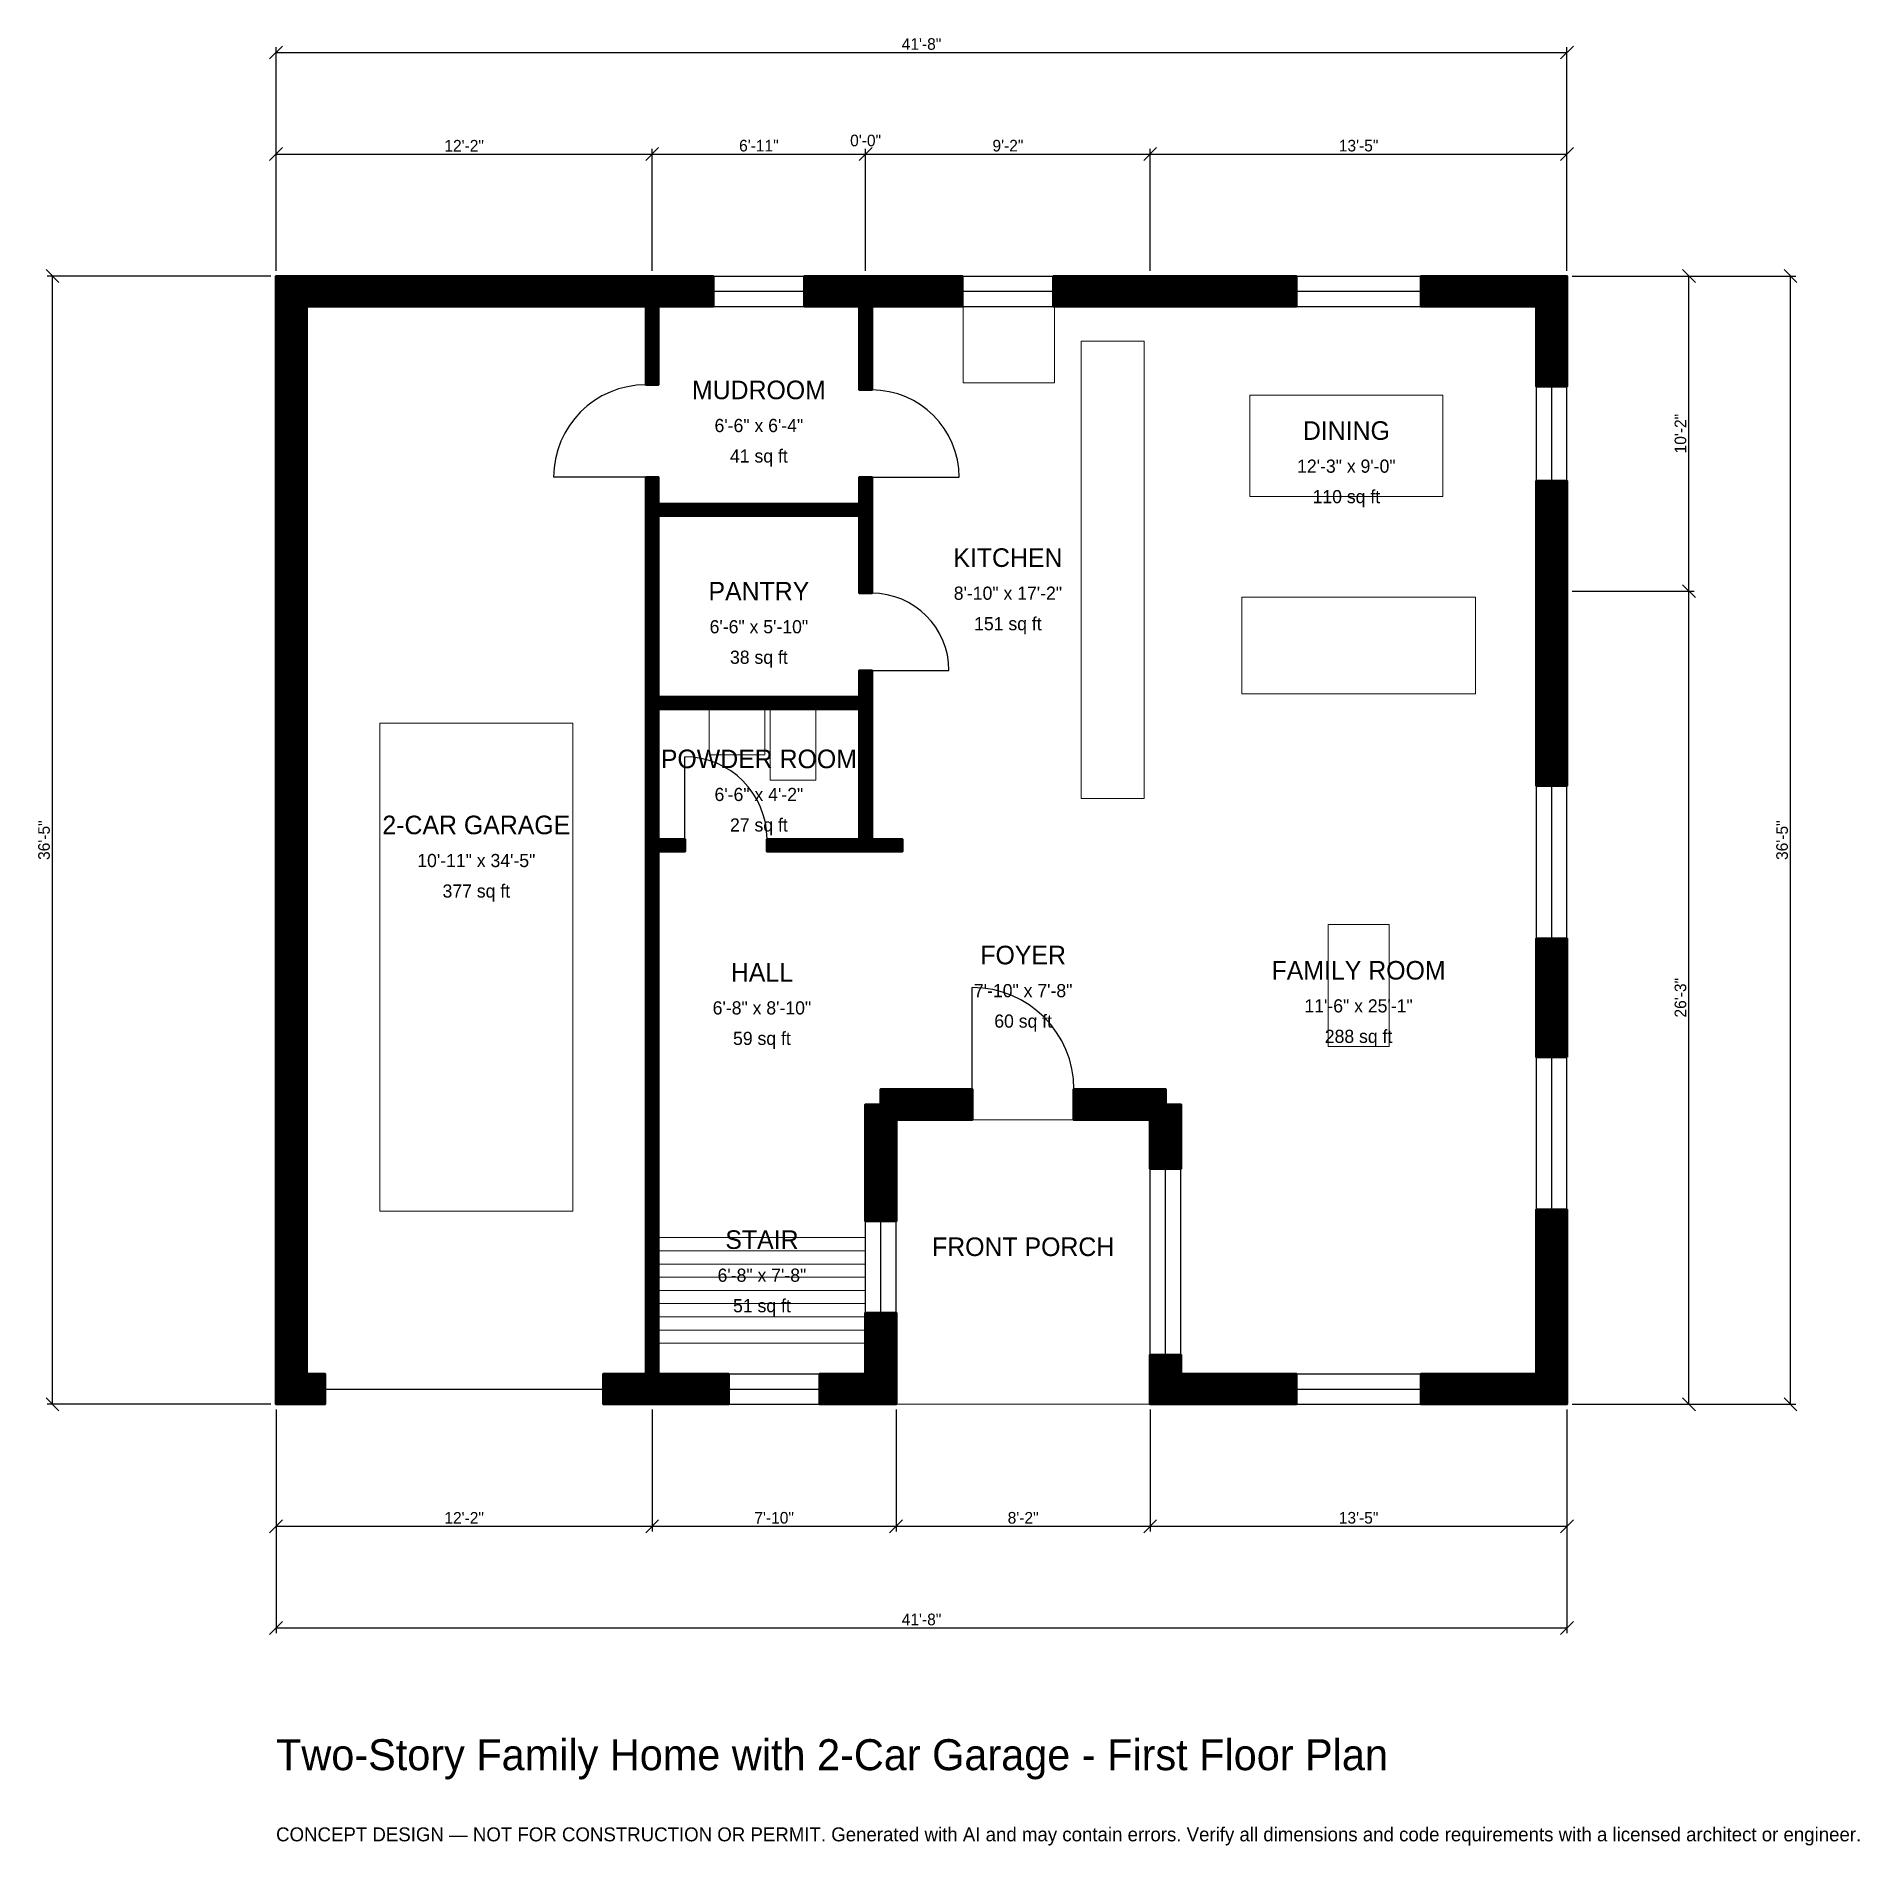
# Model space of a CAD drawing. Header units: inches. Extents: x -93 to 613, y -171 to 530.
import ezdxf
from ezdxf.enums import TextEntityAlignment as Align

# ---------------------------------------------------------------- set-up
doc = ezdxf.new("R2010")
doc.units = ezdxf.units.IN
doc.header["$MEASUREMENT"] = 0
doc.linetypes.add('DASHED', pattern=[0.6, 0.5, -0.1])
for name, color, linetype, lineweight in [('A-ANNO-DIMS', 1, 'Continuous', 13), ('A-ANNO-TEXT', 7, 'Continuous', 18), ('A-AREA-IDEN', 7, 'Continuous', 18), ('A-DOOR', 2, 'Continuous', 25), ('A-FLOR-FIXT', 9, 'Continuous', 13), ('A-FLOR-STRS', 3, 'Continuous', 18), ('A-FURN', 9, 'Continuous', 13), ('A-GLAZ', 4, 'Continuous', 25), ('A-SITE-PAVE', 8, 'Continuous', 13), ('A-WALL', 7, 'Continuous', 50), ('A-WALL-PATT', 8, 'Continuous', 13)]:
    doc.layers.add(name, color=color, linetype=linetype, lineweight=lineweight)
doc.dimstyles.new('PLAN', dxfattribs={"dimtxt": 4.5, "dimasz": 3, "dimexe": 2, "dimexo": 2, "dimgap": 1, "dimtad": 1, "dimdec": 0, "dimlunit": 4, "dimtsz": 2.5, "dimcen": 2.5, "dimclrd": 1, "dimclre": 1, "dimazin": 3, "dimtfac": 1, "dimtmove": 0, "dimatfit": 3})

msp = doc.modelspace()

# ---------------------------------------------------------------- hatches: boundary and pattern name
at = {"layer": 'A-WALL-PATT'}
h = msp.add_hatch(dxfattribs=at)
h.set_pattern_fill('ANSI31', color=8, scale=0.8)
h.paths.add_polyline_path([(228.3465, 0), (228.3465, 0), (210.6299, 0), (210.6299, 11.811), (228.3465, 11.811), (228.3465, 35.4331), (240.1575, 35.4331), (240.1575, 11.811), (240.1575, 11.811), (240.1575, 0), (240.1575, 0), (240.1575, 0), (228.3465, 0)])
h.paths.add_polyline_path([(151.5748, 0), (148.0315, 0), (148.0315, 0), (143.3071, 0), (143.3071, 0), (139.7638, 0), (126.7717, 0), (126.7717, 11.811), (139.7638, 11.811), (143.3071, 11.811), (143.3071, 103.937), (143.3071, 108.6614), (143.3071, 214.1732), (143.3071, 218.8976), (143.3071, 269.2913), (143.3071, 274.0157), (143.3071, 344.0945), (143.3071, 348.8189), (143.3071, 359.0551), (148.0315, 359.0551), (148.0315, 348.8189), (225.9843, 348.8189), (225.9843, 359.0551), (230.7087, 359.0551), (230.7087, 348.8189), (230.7087, 344.0945), (230.7087, 314.1732), (225.9843, 314.1732), (225.9843, 344.0945), (148.0315, 344.0945), (148.0315, 274.0157), (225.9843, 274.0157), (225.9843, 284.252), (230.7087, 284.252), (230.7087, 274.0157), (230.7087, 269.2913), (230.7087, 218.8976), (242.5197, 218.8976), (242.5197, 214.1732), (230.7087, 214.1732), (225.9843, 214.1732), (225.9843, 214.1732), (190.1575, 214.1732), (190.1575, 218.8976), (225.9843, 218.8976), (225.9843, 218.8976), (225.9843, 269.2913), (148.0315, 269.2913), (148.0315, 218.8976), (158.2677, 218.8976), (158.2677, 214.1732), (148.0315, 214.1732), (148.0315, 108.6614), (148.0315, 103.937), (148.0315, 11.811), (151.5748, 11.811), (175.1969, 11.811), (175.1969, 0), (151.5748, 0)])
h.paths.add_polyline_path([(11.811, 0), (11.811, 0), (0, 0), (0, 0), (0, 0), (0, 11.811), (0, 11.811), (0, 425.1968), (0, 425.1968), (0, 437.0079), (0, 437.0079), (0, 437.0079), (11.811, 437.0079), (11.811, 437.0079), (139.7638, 437.0079), (139.7638, 437.0079), (143.3071, 437.0079), (143.3071, 437.0079), (148.0315, 437.0079), (148.0315, 437.0079), (169.2913, 437.0079), (169.2913, 425.1968), (151.5748, 425.1968), (151.5748, 425.1968), (148.0315, 425.1968), (148.0315, 394.8819), (143.3071, 394.8819), (143.3071, 425.1968), (11.811, 425.1968), (11.811, 11.811), (18.8976, 11.811), (18.8976, 0), (11.811, 0)])
h.paths.add_polyline_path([(225.9843, 437.0079), (225.9843, 437.0079), (230.7087, 437.0079), (230.7087, 437.0079), (234.252, 437.0079), (234.252, 437.0079), (265.748, 437.0079), (265.748, 425.1968), (230.7087, 425.1968), (230.7087, 392.9134), (225.9843, 392.9134), (225.9843, 425.1968), (222.4409, 425.1968), (222.4409, 425.1968), (204.7244, 425.1968), (204.7244, 437.0079), (225.9843, 437.0079)])
h.paths.add_polyline_path([(332.6772, 437.0079), (344.4882, 437.0079), (395.0787, 437.0079), (395.0787, 425.1968), (344.4882, 425.1968), (332.6772, 425.1968), (301.1811, 425.1968), (301.1811, 437.0079), (332.6772, 437.0079)])
h.paths.add_polyline_path([(488.189, 437.0079), (488.189, 437.0079), (500, 437.0079), (500, 437.0079), (500, 437.0079), (500, 425.1968), (500, 425.1968), (500, 394.2913), (488.189, 394.2913), (488.189, 425.1968), (443.5039, 425.1968), (443.5039, 437.0079), (488.189, 437.0079)])
h.paths.add_polyline_path([(500, 320.8661), (500, 309.0551), (500, 239.5013), (488.189, 239.5013), (488.189, 309.0551), (488.189, 320.8661), (488.189, 357.6772), (500, 357.6772), (500, 320.8661)])
h.paths.add_polyline_path([(500, 134.5144), (488.189, 134.5144), (488.189, 180.4462), (500, 180.4462), (500, 134.5144)])
h.paths.add_polyline_path([(500, 11.811), (500, 11.811), (500, 0), (500, 0), (500, 0), (488.189, 0), (488.189, 0), (443.5039, 0), (443.5039, 11.811), (488.189, 11.811), (488.189, 75.4593), (500, 75.4593), (500, 11.811)])
h.paths.add_polyline_path([(350.3937, 0), (350.3937, 0), (338.5827, 0), (338.5827, 0), (338.5826, 0), (338.5826, 11.811), (338.5827, 11.811), (338.5827, 19.0945), (350.3937, 19.0945), (350.3937, 11.811), (395.0787, 11.811), (395.0787, 0), (350.3937, 0)])
h.paths.add_polyline_path([(338.5827, 110.2362), (309.0551, 110.2362), (309.0551, 122.0472), (344.4882, 122.0472), (344.4882, 116.1417), (350.3937, 116.1417), (350.3937, 91.1417), (338.5827, 91.1417), (338.5827, 110.2362)])
h.paths.add_polyline_path([(240.1575, 110.2362), (240.1575, 100.3937), (240.1575, 70.8661), (228.3465, 70.8661), (228.3465, 100.3937), (228.3465, 112.2047), (228.3465, 116.1417), (234.252, 116.1417), (234.252, 122.0472), (269.685, 122.0472), (269.685, 110.2362), (240.1575, 110.2362)])

# ---------------------------------------------------------------- linework, layer by layer
at = {"layer": 'A-DOOR'}
for p, q in [((143.3071, 359.0551), (107.4803, 359.0551)), ((230.7087, 359.0551), (264.5669, 359.0551)), ((230.7087, 284.252), (260.6299, 284.252)), ((158.2677, 218.8976), (158.2677, 250.7874)), ((269.685, 122.0472), (269.685, 161.4173))]:
    msp.add_line(p, q, dxfattribs=at)
at = {"layer": 'A-DOOR', "linetype": 'DASHED'}
msp.add_line((18.8976, 5.9055), (126.7717, 5.9055), dxfattribs=at)
at = {"layer": 'A-DOOR'}
for centre, radius, start, end in [((143.3071, 359.0551), 35.8268, 90, 180), ((230.7087, 359.0551), 33.8583, 0, 90), ((230.7087, 284.252), 29.9213, 0, 90), ((158.2677, 218.8976), 31.8898, 0, 90), ((269.685, 122.0472), 39.3701, 0, 90)]:
    msp.add_arc(centre, radius, start, end, dxfattribs=at)
at = {"layer": 'A-FLOR-FIXT'}
for points in [[(311.811, 234.6457), (336.2205, 234.6457), (336.2205, 411.811), (311.811, 411.811)], [(167.7165, 251.5748), (189.3701, 251.5748), (189.3701, 269.2913), (167.7165, 269.2913)], [(191.3386, 241.7323), (209.0551, 241.7323), (209.0551, 269.2913), (191.3386, 269.2913)]]:
    msp.add_lwpolyline(points, close=True, dxfattribs=at)
at = {"layer": 'A-FLOR-STRS'}
for p, q in [((148.0315, 64.5669), (228.3465, 64.5669)), ((148.0315, 59.4488), (228.3465, 59.4488)), ((148.0315, 54.3307), (228.3465, 54.3307)), ((148.0315, 49.2126), (228.3465, 49.2126)), ((148.0315, 44.0945), (228.3465, 44.0945)), ((148.0315, 38.9764), (228.3465, 38.9764)), ((148.0315, 33.8583), (228.3465, 33.8583)), ((148.0315, 28.7402), (228.3465, 28.7402)), ((148.0315, 23.622), (228.3465, 23.622))]:
    msp.add_line(p, q, dxfattribs=at)
at = {"layer": 'A-FURN'}
for points in [[(266.1417, 395.6693), (301.5748, 395.6693), (301.5748, 425.1968), (266.1417, 425.1968)], [(377.1654, 351.5748), (451.9685, 351.5748), (451.9685, 390.9449), (377.1654, 390.9449)], [(374.0157, 275.1969), (464.5669, 275.1969), (464.5669, 312.5984), (374.0157, 312.5984)], [(40.1575, 74.8031), (114.9606, 74.8031), (114.9606, 263.7795), (40.1575, 263.7795)], [(407.4803, 138.5827), (431.1024, 138.5827), (431.1024, 185.8268), (407.4803, 185.8268)]]:
    msp.add_lwpolyline(points, close=True, dxfattribs=at)
at = {"layer": 'A-GLAZ'}
for p, q in [((169.2913, 437.0079), (204.7244, 437.0079)), ((169.2913, 431.1024), (204.7244, 431.1024)), ((265.748, 437.0079), (301.1811, 437.0079)), ((265.748, 431.1024), (301.1811, 431.1024)), ((395.0787, 437.0079), (443.5039, 437.0079)), ((395.0787, 431.1024), (443.5039, 431.1024)), ((169.2913, 425.1968), (204.7244, 425.1968)), ((265.748, 425.1968), (301.1811, 425.1968)), ((395.0787, 425.1968), (443.5039, 425.1968)), ((488.189, 357.6772), (488.189, 394.2913)), ((494.0945, 357.6772), (494.0945, 394.2913)), ((500, 357.6772), (500, 394.2913)), ((488.189, 180.4462), (488.189, 239.5013)), ((494.0945, 180.4462), (494.0945, 239.5013)), ((500, 180.4462), (500, 239.5013)), ((488.189, 75.4593), (488.189, 134.5144)), ((494.0945, 75.4593), (494.0945, 134.5144)), ((500, 75.4593), (500, 134.5144)), ((338.5827, 19.0945), (338.5827, 91.1417)), ((344.4882, 19.0945), (344.4882, 91.1417)), ((350.3937, 19.0945), (350.3937, 91.1417)), ((228.3465, 35.4331), (228.3465, 70.8661)), ((234.252, 35.4331), (234.252, 70.8661)), ((240.1575, 35.4331), (240.1575, 70.8661)), ((175.1969, 11.811), (210.6299, 11.811)), ((395.0787, 11.811), (443.5039, 11.811)), ((175.1969, 5.9055), (210.6299, 5.9055)), ((175.1969, 0), (210.6299, 0)), ((395.0787, 5.9055), (443.5039, 5.9055)), ((395.0787, 0), (443.5039, 0))]:
    msp.add_line(p, q, dxfattribs=at)
at = {"layer": 'A-SITE-PAVE', "linetype": 'DASHED'}
msp.add_lwpolyline([(240.1575, 0), (338.5827, 0), (338.5827, 110.2362), (240.1575, 110.2362)], close=True, dxfattribs=at)
at = {"layer": 'A-WALL'}
for points in [[(11.811, 0), (11.811, 0), (0, 0), (0, 0), (0, 0), (0, 11.811), (0, 11.811), (0, 425.1968), (0, 425.1968), (0, 437.0079), (0, 437.0079), (0, 437.0079), (11.811, 437.0079), (11.811, 437.0079), (139.7638, 437.0079), (139.7638, 437.0079), (143.3071, 437.0079), (143.3071, 437.0079), (148.0315, 437.0079), (148.0315, 437.0079), (169.2913, 437.0079), (169.2913, 425.1968), (151.5748, 425.1968), (151.5748, 425.1968), (148.0315, 425.1968), (148.0315, 394.8819), (143.3071, 394.8819), (143.3071, 425.1968), (11.811, 425.1968), (11.811, 11.811), (18.8976, 11.811), (18.8976, 0), (11.811, 0)], [(225.9843, 437.0079), (225.9843, 437.0079), (230.7087, 437.0079), (230.7087, 437.0079), (234.252, 437.0079), (234.252, 437.0079), (265.748, 437.0079), (265.748, 425.1968), (230.7087, 425.1968), (230.7087, 392.9134), (225.9843, 392.9134), (225.9843, 425.1968), (222.4409, 425.1968), (222.4409, 425.1968), (204.7244, 425.1968), (204.7244, 437.0079), (225.9843, 437.0079)], [(332.6772, 437.0079), (344.4882, 437.0079), (395.0787, 437.0079), (395.0787, 425.1968), (344.4882, 425.1968), (332.6772, 425.1968), (301.1811, 425.1968), (301.1811, 437.0079), (332.6772, 437.0079)], [(488.189, 437.0079), (488.189, 437.0079), (500, 437.0079), (500, 437.0079), (500, 437.0079), (500, 425.1968), (500, 425.1968), (500, 394.2913), (488.189, 394.2913), (488.189, 425.1968), (443.5039, 425.1968), (443.5039, 437.0079), (488.189, 437.0079)], [(151.5748, 0), (148.0315, 0), (148.0315, 0), (143.3071, 0), (143.3071, 0), (139.7638, 0), (126.7717, 0), (126.7717, 11.811), (139.7638, 11.811), (143.3071, 11.811), (143.3071, 103.937), (143.3071, 108.6614), (143.3071, 214.1732), (143.3071, 218.8976), (143.3071, 269.2913), (143.3071, 274.0157), (143.3071, 344.0945), (143.3071, 348.8189), (143.3071, 359.0551), (148.0315, 359.0551), (148.0315, 348.8189), (225.9843, 348.8189), (225.9843, 359.0551), (230.7087, 359.0551), (230.7087, 348.8189), (230.7087, 344.0945), (230.7087, 314.1732), (225.9843, 314.1732), (225.9843, 344.0945), (148.0315, 344.0945), (148.0315, 274.0157), (225.9843, 274.0157), (225.9843, 284.252), (230.7087, 284.252), (230.7087, 274.0157), (230.7087, 269.2913), (230.7087, 218.8976), (242.5197, 218.8976), (242.5197, 214.1732), (230.7087, 214.1732), (225.9843, 214.1732), (225.9843, 214.1732), (190.1575, 214.1732), (190.1575, 218.8976), (225.9843, 218.8976), (225.9843, 218.8976), (225.9843, 269.2913), (148.0315, 269.2913), (148.0315, 218.8976), (158.2677, 218.8976), (158.2677, 214.1732), (148.0315, 214.1732), (148.0315, 108.6614), (148.0315, 103.937), (148.0315, 11.811), (151.5748, 11.811), (175.1969, 11.811), (175.1969, 0), (151.5748, 0)], [(500, 320.8661), (500, 309.0551), (500, 239.5013), (488.189, 239.5013), (488.189, 309.0551), (488.189, 320.8661), (488.189, 357.6772), (500, 357.6772), (500, 320.8661)], [(500, 134.5144), (488.189, 134.5144), (488.189, 180.4462), (500, 180.4462), (500, 134.5144)], [(240.1575, 110.2362), (240.1575, 100.3937), (240.1575, 70.8661), (228.3465, 70.8661), (228.3465, 100.3937), (228.3465, 112.2047), (228.3465, 116.1417), (234.252, 116.1417), (234.252, 122.0472), (269.685, 122.0472), (269.685, 110.2362), (240.1575, 110.2362)], [(338.5827, 110.2362), (309.0551, 110.2362), (309.0551, 122.0472), (344.4882, 122.0472), (344.4882, 116.1417), (350.3937, 116.1417), (350.3937, 91.1417), (338.5827, 91.1417), (338.5827, 110.2362)], [(500, 11.811), (500, 11.811), (500, 0), (500, 0), (500, 0), (488.189, 0), (488.189, 0), (443.5039, 0), (443.5039, 11.811), (488.189, 11.811), (488.189, 75.4593), (500, 75.4593), (500, 11.811)], [(228.3465, 0), (228.3465, 0), (210.6299, 0), (210.6299, 11.811), (228.3465, 11.811), (228.3465, 35.4331), (240.1575, 35.4331), (240.1575, 11.811), (240.1575, 11.811), (240.1575, 0), (240.1575, 0), (240.1575, 0), (228.3465, 0)], [(350.3937, 0), (350.3937, 0), (338.5827, 0), (338.5827, 0), (338.5826, 0), (338.5826, 11.811), (338.5827, 11.811), (338.5827, 19.0945), (350.3937, 19.0945), (350.3937, 11.811), (395.0787, 11.811), (395.0787, 0), (350.3937, 0)]]:
    msp.add_lwpolyline(points, close=True, dxfattribs=at)

# ---------------------------------------------------------------- texts
at = {"layer": 'A-ANNO-TEXT'}
for s, height, p in [('Two-Story Family Home with 2-Car Garage - First Floor Plan', 12, (0, -141.7323)), ('CONCEPT DESIGN — NOT FOR CONSTRUCTION OR PERMIT. Generated with AI and may contain errors. Verify all dimensions and code requirements with a licensed architect or engineer.', 5.4, (0, -169.2913))]:
    msp.add_text(s, height=height, dxfattribs=at).set_placement(p)
at = {"layer": 'A-AREA-IDEN'}
for s, height, p in [('MUDROOM', 7.2, (187.0079, 392.9134)), ('6\'-6" x 6\'-4"', 5.1, (187.0079, 379.1339)), ('DINING', 7.2, (414.5669, 377.1654)), ('41 sq ft', 5.1, (187.0079, 367.3228)), ('12\'-3" x 9\'-0"', 5.1, (414.5669, 363.3858)), ('110 sq ft', 5.1, (414.5669, 351.5748)), ('KITCHEN', 7.2, (283.4646, 327.9528)), ('PANTRY', 7.2, (187.0079, 314.9606)), ('8\'-10" x 17\'-2"', 5.1, (283.4646, 314.1732)), ('6\'-6" x 5\'-10"', 5.1, (187.0079, 301.1811)), ('151 sq ft', 5.1, (283.4646, 302.3622)), ('38 sq ft', 5.1, (187.0079, 289.3701)), ('POWDER ROOM', 7.2, (187.0079, 250)), ('6\'-6" x 4\'-2"', 5.1, (187.0079, 236.2205)), ('2-CAR GARAGE', 7.2, (77.5591, 224.4094)), ('27 sq ft', 5.1, (187.0079, 224.4094)), ('10\'-11" x 34\'-5"', 5.1, (77.5591, 210.6299)), ('377 sq ft', 5.1, (77.5591, 198.8189)), ('FOYER', 7.2, (289.3701, 174.0157)), ('HALL', 7.2, (188.189, 167.3228)), ('FAMILY ROOM', 7.2, (419.2913, 168.1102)), ('7\'-10" x 7\'-8"', 5.1, (289.3701, 160.2362)), ('6\'-8" x 8\'-10"', 5.1, (188.189, 153.5433)), ('11\'-6" x 25\'-1"', 5.1, (419.2913, 154.3307)), ('60 sq ft', 5.1, (289.3701, 148.4252)), ('59 sq ft', 5.1, (188.189, 141.7323)), ('288 sq ft', 5.1, (419.2913, 142.5197)), ('STAIR', 7.2, (188.189, 63.7795)), ('FRONT PORCH', 7.2, (289.3701, 61.0236)), ('6\'-8" x 7\'-8"', 5.1, (188.189, 50)), ('51 sq ft', 5.1, (188.189, 38.189))]:
    msp.add_text(s, height=height, dxfattribs=at).set_placement(p, align=Align.MIDDLE_CENTER)

# ---------------------------------------------------------------- dimensions: what is measured, and where the dimension line sits
at = {"layer": 'A-ANNO-DIMS'}
for base, p1, p2, text in [((0, 523.622), (0, 437.0079), (500, 437.0079), '41\'-8"'), ((0, 484.252), (0, 437.0079), (145.6693, 437.0079), '12\'-2"'), ((145.6693, 484.252), (145.6693, 437.0079), (228.3465, 437.0079), '6\'-11"'), ((228.3465, 484.252), (228.3465, 437.0079), (228.3465, 437.0079), '0\'-0"'), ((228.3465, 484.252), (228.3465, 437.0079), (338.5827, 437.0079), '9\'-2"'), ((338.5827, 484.252), (338.5827, 437.0079), (500, 437.0079), '13\'-5"'), ((0, -47.2441), (0, 0), (145.6693, 0), '12\'-2"'), ((0, -86.6142), (0, 0), (500, 0), '41\'-8"'), ((145.6693, -47.2441), (145.6693, 0), (240.1575, 0), '7\'-10"'), ((240.1575, -47.2441), (240.1575, 0), (338.5827, 0), '8\'-2"'), ((338.5827, -47.2441), (338.5827, 0), (500, 0), '13\'-5"')]:
    msp.add_linear_dim(base=base, p1=p1, p2=p2, text=text, dimstyle='PLAN', dxfattribs=at).render()
for base, p1, p2, text in [((-86.6142, 0), (0, 0), (0, 437.0079), '36\'-5"'), ((547.2441, 314.9606), (500, 314.9606), (500, 437.0079), '10\'-2"'), ((586.6142, 0), (500, 0), (500, 437.0079), '36\'-5"'), ((547.2441, 0), (500, 0), (500, 314.9606), '26\'-3"')]:
    msp.add_linear_dim(base=base, p1=p1, p2=p2, angle=90, text=text, dimstyle='PLAN', dxfattribs=at).render()

doc.saveas('drawing.dxf')
